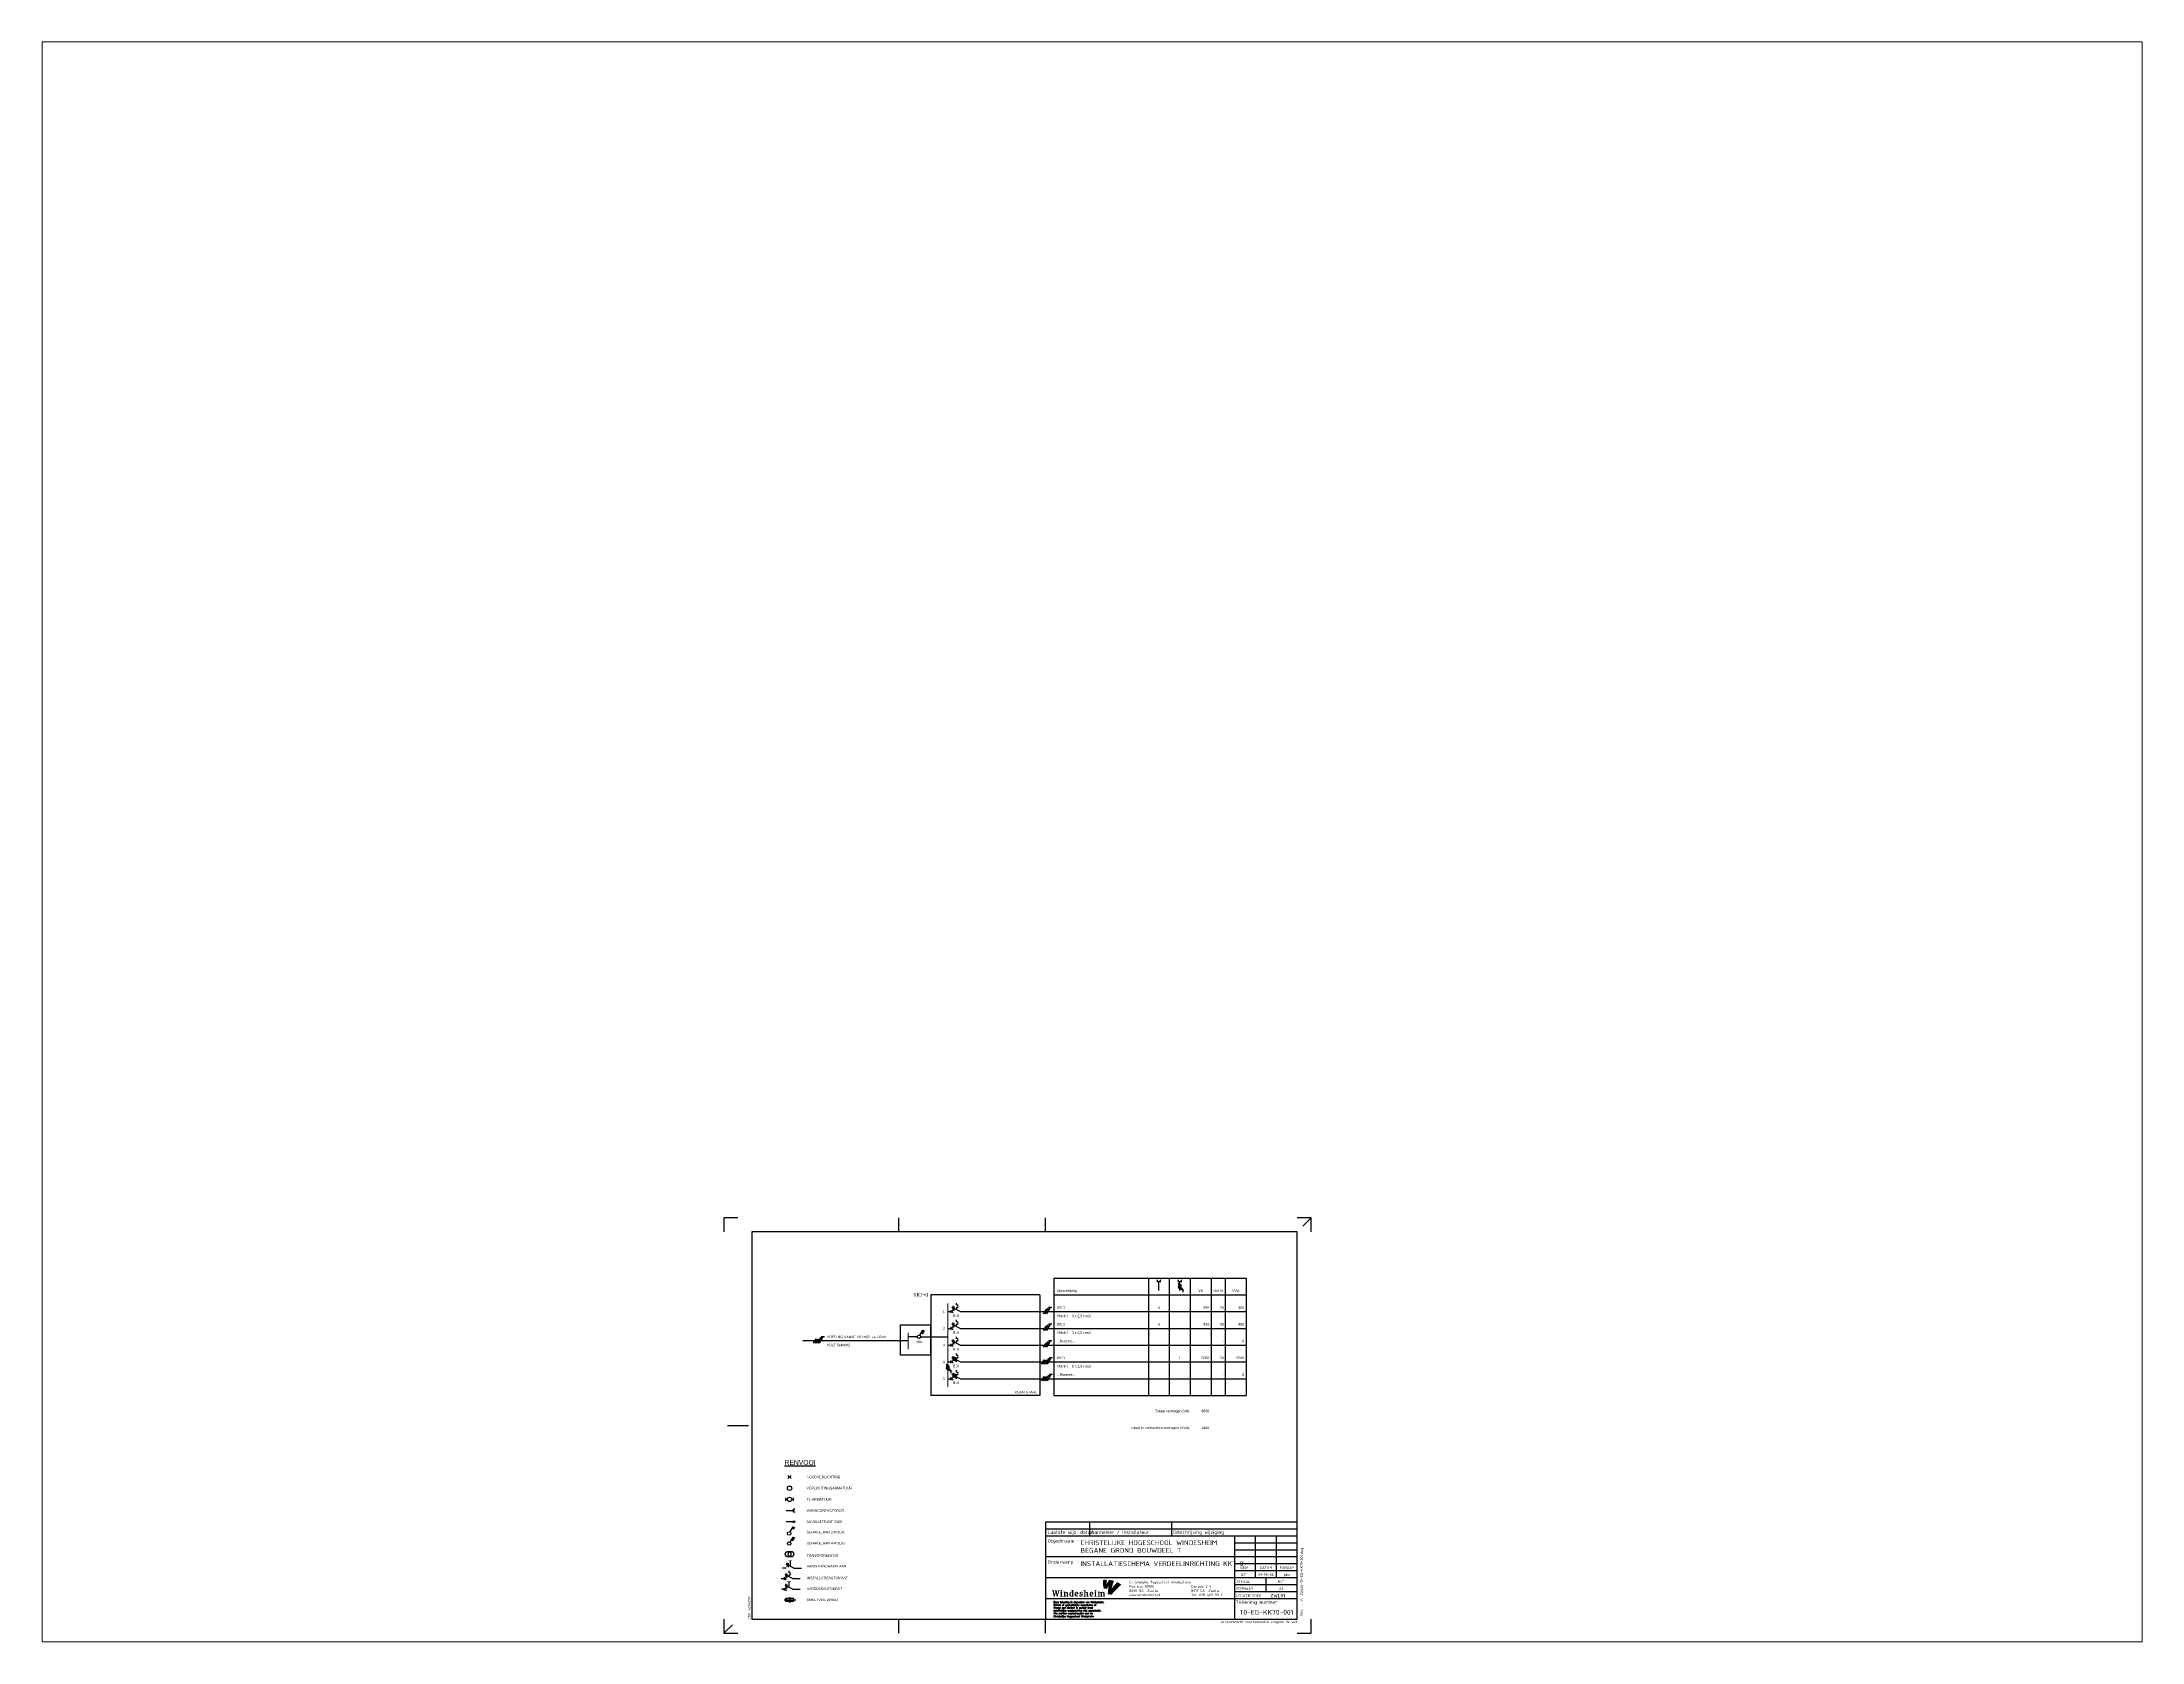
# Paper-space layout 'Layout1' of a CAD drawing. Header units: millimetres. Extents: x 27 to 240, y 20 to 183.
# The model-space entities are those that its viewports show. They can reach past a viewport. Long polylines and large blocks are cut down to what shows.
import ezdxf
from ezdxf.enums import TextEntityAlignment as Align

# ---------------------------------------------------------------- set-up
doc = ezdxf.new("R2010")
doc.units = ezdxf.units.MM
doc.linetypes.add('HIDDEN', pattern=[9.525, 6.35, -3.175])
doc.layers.get('0').update_dxf_attribs({"linetype": 'CONTINUOUS'})
for name, color, linetype in [('00att018', 1, 'CONTINUOUS'), ('00att025', 2, 'CONTINUOUS'), ('00att035', 3, 'CONTINUOUS'), ('00att050', 4, 'CONTINUOUS'), ('00kad018', 1, 'CONTINUOUS'), ('00kad025', 2, 'CONTINUOUS'), ('00kad070', 5, 'CONTINUOUS'), ('BL$2----_KADER', 7, 'CONTINUOUS'), ('BL$4----_LOGO', 7, 'CONTINUOUS'), ('BL$4----_STEMPEL', 7, 'CONTINUOUS'), ('EL$1----', 3, 'CONTINUOUS'), ('EL$1----_KK7+0', 3, 'CONTINUOUS'), ('EL6-----', 7, 'CONTINUOUS'), ('LAAG_1', 160, 'CONTINUOUS')]:
    doc.layers.add(name, color=color, linetype=linetype)
doc.styles.add('BURO-018', font='BUROFONT', dxfattribs={"height": 1.8})
doc.styles.add('BURO-035', font='BUROFONT.shx', dxfattribs={"height": 3.5})
doc.styles.add('EDU', font='ROMANS.SHX', dxfattribs={"height": 2.5})
doc.styles.add('ISO', font='isocp.shx')

# ---------------------------------------------------------------- blocks, each defined once
blk = doc.blocks.new('a3-windesheim-hor')
at = {"layer": '00kad018', "color": 1}
for p, q in [((0, 297), (0, 287)), ((10, 297), (0, 297)), ((125, 287), (125, 297)), ((230, 287), (230, 297)), ((420, 297), (410, 297)), ((420, 297), (414, 291)), ((420, 287), (420, 297)), ((2.5, 148.5), (17.5, 148.5)), ((0, 10), (0, 0)), ((0, 0), (6, 6)), ((0, 0), (10, 0)), ((125, 0), (125, 10)), ((230, 0), (230, 10)), ((410, 0), (420, 0)), ((420, 0), (420, 10))]:
    blk.add_line(p, q, dxfattribs=at)
at = {"layer": '00kad070', "color": 5}
for p, q in [((20, 287), (20, 10)), ((410, 287), (20, 287)), ((410, 10), (410, 287)), ((20, 10), (410, 10))]:
    blk.add_line(p, q, dxfattribs=at)
at = {"layer": '00att018', "color": 1, "style": 'ISO'}
blk.add_text('afm. 420x297', height=1.8, rotation=90, dxfattribs=at).set_placement((19, 10))
blk.add_text('Auteursrecht voorbehouden volgens de wet', height=1.8, dxfattribs=at).set_placement((410.1, 7.2), align=Align.RIGHT)
blk = doc.blocks.new('AI9-BLK4')
at = {"layer": 'LAAG_1'}
h = blk.add_hatch(color=40, dxfattribs=at)
edge = h.paths.add_edge_path()
edge.add_spline(control_points=[(7.1, 7.2), (4.8, 4.7), (2.6, 2.6), (-0.7, -2.1), (0, 0.5), (1.3, 5.9), (2.6, 9), (0.7, 9.7), (-2.2, 10.3), (-4.1, 10.4), (-5.5, 8.8), (-7.5, 5.5), (-8.1, 4.4), (-8, 6.9), (-7.7, 9.3), (-7.6, 10.6), (-9.6, 10.7), (-11, 10.6), (-13.2, 10.3), (-13.3, 6), (-13.1, 2), (-12, -2), (-10.8, -2.1), (-7.6, -2.4), (-7.6, -2.4), (-7.1, -1.7), (-6.1, 0), (-5, 1.4), (-5.4, -0.9), (-5.9, -4.1), (-6.1, -7.2), (-6.1, -8.1), (-6.2, -9.1), (-6.2, -10.1), (-4.7, -10.2), (-1, -10.6), (-0.7, -10.6), (-0.7, -10.6), (-0.7, -10.6), (-0.7, -10.6), (-0.7, -10.6), (-0.7, -10.6), (-0.7, -10.6), (0.7, -8.8), (2.3, -7), (3.6, -5.5), (4.7, -4.4), (5.7, -3.3), (6.7, -2.4), (9.3, 0.1), (11.5, 2.1), (13.2, 3.5), (11, 5.1), (9.5, 6.1), (7.1, 7.2)], knot_values=[0, 0, 0, 0, 1, 1, 1, 2, 2, 2, 3, 3, 3, 4, 4, 4, 5, 5, 5, 6, 6, 6, 7, 7, 7, 8, 8, 8, 9, 9, 9, 10, 10, 10, 11, 11, 11, 12, 12, 12, 13, 13, 13, 14, 14, 14, 15, 15, 15, 16, 16, 16, 17, 17, 17, 18, 18, 18, 18], degree=3, periodic=0)
h = blk.add_hatch(color=154, dxfattribs=at)
edge = h.paths.add_edge_path()
edge.add_spline(control_points=[(-0.7, -10.6), (-0.7, -10.6), (-0.7, -10.6), (-0.7, -10.6), (-0.7, -10.6), (-0.7, -10.6), (-0.7, -10.6)], knot_values=[0, 0, 0, 0, 1, 1, 1, 2, 2, 2, 2], degree=3, periodic=0)
h = blk.add_hatch(color=154, dxfattribs=at)
edge = h.paths.add_edge_path()
edge.add_spline(control_points=[(-0.7, -10.6), (-0.7, -10.6), (-0.7, -10.6), (-0.7, -10.6), (-0.7, -10.6), (-0.7, -10.6), (-0.7, -10.6)], knot_values=[0, 0, 0, 0, 1, 1, 1, 2, 2, 2, 2], degree=3, periodic=0)
blk = doc.blocks.new('AI9-BLK3')
at = {"layer": 'LAAG_1'}
h = blk.add_hatch(color=154, dxfattribs=at)
edge = h.paths.add_edge_path()
edge.add_spline(control_points=[(-27.8, 3.2), (-27.8, 3.2), (-29.8, -4.7), (-29.8, -4.7), (-29.8, -4.7), (-31.2, -4.7), (-31.2, -4.7), (-31.2, -4.7), (-32.5, 1.8), (-32.5, 1.8), (-32.5, 1.8), (-33.9, -4.7), (-33.9, -4.7), (-33.9, -4.7), (-35.4, -4.7), (-35.4, -4.7), (-35.4, -4.7), (-37.2, 3.2), (-37.2, 3.2), (-37.2, 3.2), (-38, 3.2), (-38, 3.2), (-38, 3.2), (-38, 4.2), (-38, 4.2), (-38, 4.2), (-34.8, 4.2), (-34.8, 4.2), (-34.8, 4.2), (-34.8, 3.2), (-34.8, 3.2), (-34.8, 3.2), (-35.4, 3.2), (-35.4, 3.2), (-35.4, 3.2), (-34.4, -2.1), (-34.4, -2.1), (-34.4, -2.1), (-33.2, 3.3), (-33.2, 3.3), (-33.2, 3.3), (-33.7, 3.3), (-33.7, 3.3), (-33.7, 3.3), (-33.7, 4.2), (-33.7, 4.2), (-33.7, 4.2), (-31.3, 4.2), (-31.3, 4.2), (-31.3, 4.2), (-30.2, -2.1), (-30.2, -2.1), (-30.2, -2.1), (-29, 3.2), (-29, 3.2), (-29, 3.2), (-29.8, 3.2), (-29.8, 3.2), (-29.8, 3.2), (-29.8, 4.2), (-29.8, 4.2), (-29.8, 4.2), (-27.2, 4.2), (-27.2, 4.2), (-27.2, 4.2), (-27.2, 3.2), (-27.2, 3.2), (-27.2, 3.2), (-27.8, 3.2), (-27.8, 3.2)], knot_values=[0, 0, 0, 0, 1, 1, 1, 2, 2, 2, 3, 3, 3, 4, 4, 4, 5, 5, 5, 6, 6, 6, 7, 7, 7, 8, 8, 8, 9, 9, 9, 10, 10, 10, 11, 11, 11, 12, 12, 12, 13, 13, 13, 14, 14, 14, 15, 15, 15, 16, 16, 16, 17, 17, 17, 18, 18, 18, 19, 19, 19, 20, 20, 20, 21, 21, 21, 22, 22, 22, 23, 23, 23, 23], degree=3, periodic=0)
h = blk.add_hatch(color=154, dxfattribs=at)
edge = h.paths.add_edge_path()
edge.add_spline(control_points=[(-26.4, -4.7), (-26.4, -4.7), (-26.4, -3.9), (-26.4, -3.9), (-26.4, -3.9), (-25.5, -3.9), (-25.5, -3.9), (-25.5, -3.9), (-25.5, 1.2), (-25.5, 1.2), (-25.5, 1.2), (-26.4, 1.2), (-26.4, 1.2), (-26.4, 1.2), (-26.4, 2), (-26.4, 2), (-26.4, 2), (-23.8, 2), (-23.8, 2), (-23.8, 2), (-23.8, -3.9), (-23.8, -3.9), (-23.8, -3.9), (-22.9, -3.9), (-22.9, -3.9), (-22.9, -3.9), (-22.9, -4.7), (-22.9, -4.7), (-22.9, -4.7), (-26.4, -4.7), (-26.4, -4.7)], knot_values=[0, 0, 0, 0, 1, 1, 1, 2, 2, 2, 3, 3, 3, 4, 4, 4, 5, 5, 5, 6, 6, 6, 7, 7, 7, 8, 8, 8, 9, 9, 9, 10, 10, 10, 10], degree=3, periodic=0)
edge = h.paths.add_edge_path()
edge.add_spline(control_points=[(-24.7, 2.7), (-25.2, 2.7), (-25.7, 3.2), (-25.7, 3.7), (-25.7, 4.3), (-25.2, 4.8), (-24.7, 4.8), (-24.1, 4.8), (-23.6, 4.3), (-23.6, 3.7), (-23.6, 3.2), (-24.1, 2.7), (-24.7, 2.7)], knot_values=[0, 0, 0, 0, 1, 1, 1, 2, 2, 2, 3, 3, 3, 4, 4, 4, 4], degree=3, periodic=0)
h = blk.add_hatch(color=154, dxfattribs=at)
edge = h.paths.add_edge_path()
edge.add_spline(control_points=[(-17, -4.7), (-17, -4.7), (-17, -0.9), (-17, -0.9), (-17, -0.3), (-17.2, 0.2), (-17.5, 0.5), (-17.9, 0.9), (-18.3, 1.1), (-18.9, 1.1), (-19, 1.1), (-19, 1.1), (-19.1, 1.1), (-19.1, 1.1), (-19.1, -3.9), (-19.1, -3.9), (-19.1, -3.9), (-18.2, -3.9), (-18.2, -3.9), (-18.2, -3.9), (-18.2, -4.7), (-18.2, -4.7), (-18.2, -4.7), (-21.7, -4.7), (-21.7, -4.7), (-21.7, -4.7), (-21.7, -3.9), (-21.7, -3.9), (-21.7, -3.9), (-20.8, -3.9), (-20.8, -3.9), (-20.8, -3.9), (-20.8, 1.2), (-20.8, 1.2), (-20.8, 1.2), (-21.7, 1.2), (-21.7, 1.2), (-21.7, 1.2), (-21.7, 2), (-21.7, 2), (-21.7, 2), (-19.4, 2), (-19.4, 2), (-19.1, 2), (-18.9, 2), (-18.6, 2), (-17, 2), (-16.3, 1.9), (-15.9, 1.4), (-15.5, 1), (-15.3, 0.6), (-15.3, -0.2), (-15.3, -0.2), (-15.3, -3.9), (-15.3, -3.9), (-15.3, -3.9), (-14.5, -3.9), (-14.5, -3.9), (-14.5, -3.9), (-14.5, -4.7), (-14.5, -4.7), (-14.5, -4.7), (-17, -4.7), (-17, -4.7)], knot_values=[0, 0, 0, 0, 1, 1, 1, 2, 2, 2, 3, 3, 3, 4, 4, 4, 5, 5, 5, 6, 6, 6, 7, 7, 7, 8, 8, 8, 9, 9, 9, 10, 10, 10, 11, 11, 11, 12, 12, 12, 13, 13, 13, 14, 14, 14, 15, 15, 15, 16, 16, 16, 17, 17, 17, 18, 18, 18, 19, 19, 19, 20, 20, 20, 21, 21, 21, 21], degree=3, periodic=0)
h = blk.add_hatch(color=154, dxfattribs=at)
edge = h.paths.add_edge_path(flags=16)
edge.add_spline(control_points=[(-6.8, -4.7), (-6.8, -4.7), (-6.8, -3.9), (-6.8, -3.9), (-6.8, -3.9), (-7.6, -3.9), (-7.6, -3.9), (-7.6, -3.9), (-7.6, 4.5), (-7.6, 4.5), (-7.6, 4.5), (-10.2, 4.5), (-10.2, 4.5), (-10.2, 4.5), (-10.2, 3.6), (-10.2, 3.6), (-10.2, 3.6), (-9.3, 3.6), (-9.3, 3.6), (-9.3, 3.6), (-9.3, 2), (-9.3, 2), (-9.6, 2), (-9.8, 2), (-10.2, 2), (-11.9, 2), (-13.2, 0.7), (-13.2, -1.5), (-13.2, -3.8), (-12.3, -4.8), (-10.3, -4.8), (-9.9, -4.8), (-9.3, -4.7), (-9.1, -4.7), (-9.1, -4.7), (-6.8, -4.7), (-6.8, -4.7)], knot_values=[0, 0, 0, 0, 1, 1, 1, 2, 2, 2, 3, 3, 3, 4, 4, 4, 5, 5, 5, 6, 6, 6, 7, 7, 7, 8, 8, 8, 9, 9, 9, 10, 10, 10, 11, 11, 11, 12, 12, 12, 12], degree=3, periodic=0)
edge = h.paths.add_edge_path()
edge.add_spline(control_points=[(-9.3, -3.7), (-9.5, -3.8), (-9.6, -3.8), (-9.8, -3.8), (-10.8, -3.8), (-11.5, -3.1), (-11.5, -1.2), (-11.5, 0.4), (-10.9, 1.1), (-10, 1.1), (-9.7, 1.1), (-9.5, 1), (-9.3, 1), (-9.3, 1), (-9.3, -3.7), (-9.3, -3.7)], knot_values=[0, 0, 0, 0, 1, 1, 1, 2, 2, 2, 3, 3, 3, 4, 4, 4, 5, 5, 5, 5], degree=3, periodic=0)
h = blk.add_hatch(color=154, dxfattribs=at)
edge = h.paths.add_edge_path(flags=16)
edge.add_spline(control_points=[(-0.4, -1.4), (-0.4, 1), (-1.2, 2.1), (-3, 2.1), (-4.8, 2.1), (-5.9, 0.7), (-5.9, -1.4), (-5.9, -3.6), (-4.8, -4.8), (-2.7, -4.8), (-1.9, -4.8), (-1.2, -4.6), (-0.7, -4.4), (-0.7, -4.4), (-0.7, -3.5), (-0.7, -3.5), (-1.2, -3.6), (-1.6, -3.6), (-2, -3.6), (-3.4, -3.6), (-4.2, -2.5), (-4.2, -1.4), (-4.2, -1.4), (-0.4, -1.4), (-0.4, -1.4)], knot_values=[0, 0, 0, 0, 1, 1, 1, 2, 2, 2, 3, 3, 3, 4, 4, 4, 5, 5, 5, 6, 6, 6, 7, 7, 7, 8, 8, 8, 8], degree=3, periodic=0)
edge = h.paths.add_edge_path()
edge.add_spline(control_points=[(-2.2, -0.5), (-2.2, -0.5), (-4.2, -0.5), (-4.2, -0.5), (-4.2, 0.5), (-3.8, 1.1), (-3.2, 1.1), (-2.6, 1.1), (-2.2, 0.6), (-2.2, -0.5)], knot_values=[0, 0, 0, 0, 1, 1, 1, 2, 2, 2, 3, 3, 3, 3], degree=3, periodic=0)
h = blk.add_hatch(color=154, dxfattribs=at)
edge = h.paths.add_edge_path()
edge.add_spline(control_points=[(3.2, -4.8), (2.4, -4.8), (1.5, -4.6), (1.3, -4.5), (1.3, -4.5), (1.3, -2.7), (1.3, -2.7), (1.3, -2.7), (2.3, -2.7), (2.3, -2.7), (2.3, -2.7), (2.3, -3.6), (2.3, -3.6), (2.6, -3.7), (2.9, -3.8), (3.3, -3.8), (4.1, -3.8), (4.5, -3.5), (4.5, -3), (4.5, -2.5), (4.1, -2.3), (3.5, -2.1), (3.5, -2.1), (2.7, -1.8), (2.7, -1.8), (1.8, -1.5), (1.3, -1), (1.3, 0.1), (1.3, 1.2), (2.3, 2.1), (3.9, 2.1), (4.6, 2.1), (5.3, 2), (5.7, 1.9), (5.7, 1.9), (5.7, 0), (5.7, 0), (5.7, 0), (4.7, 0), (4.7, 0), (4.7, 0), (4.7, 1), (4.7, 1), (4.4, 1.1), (4.2, 1.1), (3.9, 1.1), (3.2, 1.1), (2.8, 0.8), (2.8, 0.4), (2.8, 0), (3, -0.2), (3.6, -0.4), (3.6, -0.4), (4.4, -0.7), (4.4, -0.7), (5.4, -1), (6, -1.6), (6, -2.6), (6, -4), (4.8, -4.8), (3.2, -4.8)], knot_values=[0, 0, 0, 0, 1, 1, 1, 2, 2, 2, 3, 3, 3, 4, 4, 4, 5, 5, 5, 6, 6, 6, 7, 7, 7, 8, 8, 8, 9, 9, 9, 10, 10, 10, 11, 11, 11, 12, 12, 12, 13, 13, 13, 14, 14, 14, 15, 15, 15, 16, 16, 16, 17, 17, 17, 18, 18, 18, 19, 19, 19, 20, 20, 20, 20], degree=3, periodic=0)
h = blk.add_hatch(color=154, dxfattribs=at)
edge = h.paths.add_edge_path()
edge.add_spline(control_points=[(11.8, -4.7), (11.8, -4.7), (11.8, -1), (11.8, -1), (11.8, -0.3), (11.7, 0.2), (11.3, 0.5), (10.9, 0.9), (10.5, 1.1), (10, 1.1), (9.9, 1.1), (9.8, 1.1), (9.7, 1.1), (9.7, 1.1), (9.7, -3.9), (9.7, -3.9), (9.7, -3.9), (10.6, -3.9), (10.6, -3.9), (10.6, -3.9), (10.6, -4.7), (10.6, -4.7), (10.6, -4.7), (7.1, -4.7), (7.1, -4.7), (7.1, -4.7), (7.1, -3.9), (7.1, -3.9), (7.1, -3.9), (8, -3.9), (8, -3.9), (8, -3.9), (8, 3.6), (8, 3.6), (8, 3.6), (7.2, 3.6), (7.2, 3.6), (7.2, 3.6), (7.2, 4.5), (7.2, 4.5), (7.2, 4.5), (9.7, 4.5), (9.7, 4.5), (9.7, 4.5), (9.7, 2), (9.7, 2), (9.9, 2), (10.2, 2), (10.5, 2), (11.9, 2), (12.5, 1.8), (13, 1.4), (13.4, 1), (13.5, 0.5), (13.5, -0.2), (13.5, -0.2), (13.5, -3.9), (13.5, -3.9), (13.5, -3.9), (14.3, -3.9), (14.3, -3.9), (14.3, -3.9), (14.3, -4.7), (14.3, -4.7), (14.3, -4.7), (11.8, -4.7), (11.8, -4.7)], knot_values=[0, 0, 0, 0, 1, 1, 1, 2, 2, 2, 3, 3, 3, 4, 4, 4, 5, 5, 5, 6, 6, 6, 7, 7, 7, 8, 8, 8, 9, 9, 9, 10, 10, 10, 11, 11, 11, 12, 12, 12, 13, 13, 13, 14, 14, 14, 15, 15, 15, 16, 16, 16, 17, 17, 17, 18, 18, 18, 19, 19, 19, 20, 20, 20, 21, 21, 21, 22, 22, 22, 22], degree=3, periodic=0)
h = blk.add_hatch(color=154, dxfattribs=at)
edge = h.paths.add_edge_path(flags=16)
edge.add_spline(control_points=[(21.1, -1.4), (21.1, 1), (20.4, 2.1), (18.5, 2.1), (16.7, 2.1), (15.6, 0.7), (15.6, -1.4), (15.6, -3.6), (16.8, -4.8), (18.9, -4.8), (19.6, -4.8), (20.3, -4.6), (20.8, -4.4), (20.8, -4.4), (20.8, -3.5), (20.8, -3.5), (20.4, -3.6), (19.9, -3.6), (19.5, -3.6), (18.1, -3.6), (17.3, -2.5), (17.3, -1.4), (17.3, -1.4), (21.1, -1.4), (21.1, -1.4)], knot_values=[0, 0, 0, 0, 1, 1, 1, 2, 2, 2, 3, 3, 3, 4, 4, 4, 5, 5, 5, 6, 6, 6, 7, 7, 7, 8, 8, 8, 8], degree=3, periodic=0)
edge = h.paths.add_edge_path()
edge.add_spline(control_points=[(19.3, -0.5), (19.3, -0.5), (17.3, -0.5), (17.3, -0.5), (17.3, 0.5), (17.8, 1.1), (18.4, 1.1), (18.9, 1.1), (19.3, 0.6), (19.3, -0.5)], knot_values=[0, 0, 0, 0, 1, 1, 1, 2, 2, 2, 3, 3, 3, 3], degree=3, periodic=0)
h = blk.add_hatch(color=154, dxfattribs=at)
edge = h.paths.add_edge_path()
edge.add_spline(control_points=[(22.5, -4.7), (22.5, -4.7), (22.5, -3.9), (22.5, -3.9), (22.5, -3.9), (23.4, -3.9), (23.4, -3.9), (23.4, -3.9), (23.4, 1.2), (23.4, 1.2), (23.4, 1.2), (22.5, 1.2), (22.5, 1.2), (22.5, 1.2), (22.5, 2), (22.5, 2), (22.5, 2), (25.1, 2), (25.1, 2), (25.1, 2), (25.1, -3.9), (25.1, -3.9), (25.1, -3.9), (26, -3.9), (26, -3.9), (26, -3.9), (26, -4.7), (26, -4.7), (26, -4.7), (22.5, -4.7), (22.5, -4.7)], knot_values=[0, 0, 0, 0, 1, 1, 1, 2, 2, 2, 3, 3, 3, 4, 4, 4, 5, 5, 5, 6, 6, 6, 7, 7, 7, 8, 8, 8, 9, 9, 9, 10, 10, 10, 10], degree=3, periodic=0)
edge = h.paths.add_edge_path()
edge.add_spline(control_points=[(24.2, 2.7), (23.6, 2.7), (23.2, 3.2), (23.2, 3.7), (23.2, 4.3), (23.6, 4.8), (24.2, 4.8), (24.8, 4.8), (25.3, 4.3), (25.3, 3.7), (25.3, 3.2), (24.8, 2.7), (24.2, 2.7)], knot_values=[0, 0, 0, 0, 1, 1, 1, 2, 2, 2, 3, 3, 3, 4, 4, 4, 4], degree=3, periodic=0)
h = blk.add_hatch(color=154, dxfattribs=at)
edge = h.paths.add_edge_path()
edge.add_spline(control_points=[(35.5, -4.7), (35.5, -4.7), (35.5, -0.9), (35.5, -0.9), (35.5, -0.3), (35.3, 0.2), (35, 0.5), (34.7, 0.9), (34.2, 1.1), (33.5, 1.1), (33.4, 1.1), (33.3, 1), (33.2, 1), (33.4, 0.8), (33.5, 0.3), (33.5, -0.1), (33.5, -0.1), (33.5, -3.9), (33.5, -3.9), (33.5, -3.9), (34.3, -3.9), (34.3, -3.9), (34.3, -3.9), (34.3, -4.7), (34.3, -4.7), (34.3, -4.7), (31.8, -4.7), (31.8, -4.7), (31.8, -4.7), (31.8, -0.9), (31.8, -0.9), (31.8, -0.2), (31.6, 0.2), (31.3, 0.5), (30.9, 0.9), (30.5, 1.1), (30, 1.1), (30, 1.1), (29.9, 1.1), (29.8, 1.1), (29.8, 1.1), (29.8, -3.9), (29.8, -3.9), (29.8, -3.9), (30.6, -3.9), (30.6, -3.9), (30.6, -3.9), (30.6, -4.7), (30.6, -4.7), (30.6, -4.7), (27.2, -4.7), (27.2, -4.7), (27.2, -4.7), (27.2, -3.9), (27.2, -3.9), (27.2, -3.9), (28.1, -3.9), (28.1, -3.9), (28.1, -3.9), (28.1, 1.2), (28.1, 1.2), (28.1, 1.2), (27.2, 1.2), (27.2, 1.2), (27.2, 1.2), (27.2, 2), (27.2, 2), (27.2, 2), (29.6, 2), (29.6, 2), (29.9, 2), (30.2, 2), (30.4, 2), (31.4, 2), (31.9, 1.9), (32.5, 1.7), (33, 1.9), (33.7, 2), (34.5, 2), (35.6, 2), (36.3, 1.8), (36.7, 1.4), (37.1, 1), (37.2, 0.5), (37.2, -0.1), (37.2, -0.1), (37.2, -3.9), (37.2, -3.9), (37.2, -3.9), (38, -3.9), (38, -3.9), (38, -3.9), (38, -4.7), (38, -4.7), (38, -4.7), (35.5, -4.7), (35.5, -4.7)], knot_values=[0, 0, 0, 0, 1, 1, 1, 2, 2, 2, 3, 3, 3, 4, 4, 4, 5, 5, 5, 6, 6, 6, 7, 7, 7, 8, 8, 8, 9, 9, 9, 10, 10, 10, 11, 11, 11, 12, 12, 12, 13, 13, 13, 14, 14, 14, 15, 15, 15, 16, 16, 16, 17, 17, 17, 18, 18, 18, 19, 19, 19, 20, 20, 20, 21, 21, 21, 22, 22, 22, 23, 23, 23, 24, 24, 24, 25, 25, 25, 26, 26, 26, 27, 27, 27, 28, 28, 28, 29, 29, 29, 30, 30, 30, 31, 31, 31, 32, 32, 32, 32], degree=3, periodic=0)
blk = doc.blocks.new('AI9-BLK2')
at = {"layer": 'LAAG_1', "color": 7}
for name, p in [('AI9-BLK4', (36.4, 1.4)), ('AI9-BLK3', (-11.6, -7.2))]:
    blk.add_blockref(name, p, dxfattribs=at)
blk = doc.blocks.new('CHW_ONDERHOEK')
at = {"layer": '00kad025', "color": 2}
for p, q in [((-190, 79.5), (-190, 69.5)), ((-10, 79.5), (-190, 79.5)), ((-158.5, 79.5), (-158.5, 69.5)), ((-100, 79.5), (-100, 69.5)), ((-10, 74.5), (-190, 74.5)), ((-10, 64.5), (-55, 64.5)), ((-40, 69.5), (-40, 39.5)), ((-25, 69.5), (-25, 39.5)), ((-10, 59.5), (-55, 59.5)), ((-10, 54.5), (-55, 54.5)), ((-10, 49.5), (-55, 49.5)), ((-32.5, 39.5), (-32.5, 34.5)), ((-32.5, 34.5), (-32.5, 29.5))]:
    blk.add_line(p, q, dxfattribs=at)
at = {"layer": '00kad070', "color": 5}
for p, q in [((-10, 69.5), (-190, 69.5)), ((-190, 69.5), (-190, 10)), ((-55, 69.5), (-55, 10)), ((-55, 54.5), (-190, 54.5)), ((-10, 39.5), (-190, 39.5)), ((-10, 44.5), (-55, 44.5)), ((-10, 34.5), (-55, 34.5)), ((-55, 24.5), (-190, 24.5)), ((-10, 29.5), (-55, 29.5)), ((-10, 24.5), (-55, 24.5))]:
    blk.add_line(p, q, dxfattribs=at)
at = {"layer": 'LAAG_1', "color": 7, "xscale": 0.5, "yscale": 0.5, "zscale": 0.5}
blk.add_blockref('AI9-BLK2', (-160.6, 32.2), dxfattribs=at)
at = {"layer": '00att018', "color": 1, "style": 'ISO'}
for s, p in [('GEW', (-48, 46)), ('DATUM', (-32.5, 46)), ('PARAAF', (-17.5, 46)), ('GET', (-48, 41))]:
    blk.add_text(s, height=1.8, dxfattribs=at).set_placement(p, align=Align.CENTER)
for s, p in [('SCHAAL', (-53.5, 36)), ('FORMAAT', (-53.5, 31))]:
    blk.add_text(s, height=1.8, dxfattribs=at).set_placement(p)
at = {"layer": '00att018', "color": 1, "linetype": 'Continuous', "style": 'EDU'}
for s, p in [('Deze tekening is eigendom van Windesheim.', (-184.2, 21.6)), ('Gehele of gedeeltelijke reproduktie of', (-184.2, 19.6)), ('inzage aan derden is zonder onze', (-184.2, 17.6)), ('schriftelijke toestemming niet geoorloofd.', (-184.2, 15.6)), ('Alle rechten voorbehouden aan de', (-184.2, 13.6)), ('Christelijke Hogeschool Windesheim', (-184.2, 11.4))]:
    blk.add_text(s, height=1.2, dxfattribs=at).set_placement(p)
at = {"layer": '00att018', "color": 1, "style": 'ISO', "width": 0.9}
blk.add_text('....\\\\', height=1.8, rotation=90, dxfattribs=at).set_placement((-6, 20.5))
at = {"layer": '00att018', "color": 1, "style": 'ISO'}
blk.add_text('File:', height=1.8, rotation=90, dxfattribs=at).set_placement((-6, 12.5))
for tag, p in [('WZ_CODED', (-48, 66.1)), ('WZ_CODEC', (-48, 61.1)), ('WZ_DATUMD', (-32.5, 66.1)), ('WZ_DATUMC', (-32.5, 61.1)), ('WZ_WZGOEDD', (-17.5, 66.1)), ('WZ_WZGOEDC', (-17.5, 61.1)), ('WZ_CODEA', (-48, 51.1)), ('WZ_CODEB', (-48, 56.1)), ('WZ_DATUMB', (-32.5, 56.1)), ('WZ_DATUMA', (-32.5, 51.1)), ('WZ_WZGOEDB', (-17.5, 56.1)), ('WZ_WZGOEDA', (-17.5, 51.1)), ('TKDATCREAT', (-32.5, 41)), ('TKFORMAAT', (-21.5, 31)), ('TKSCHAAL', (-21.5, 36)), ('TKINIT', (-17.5, 41))]:
    blk.add_attdef(tag, text='', height=1.8, dxfattribs=at).set_placement(p, align=Align.CENTER)
blk.add_attdef('DWGNAME', (-6, 26.9), '', height=1.8, rotation=90, dxfattribs=at)
at = {"layer": '00att025', "color": 2, "style": 'ISO'}
for s, p in [('Objectnaam', (-188.5, 64.7)), ('Onderwerp', (-188.5, 49.7)), ('Tekening nummer', (-54, 21))]:
    blk.add_text(s, height=2.5, dxfattribs=at).set_placement(p)
at = {"layer": '00att025', "style": 'ISO'}
for p in [(-167, 64.7), (-167, 49.8)]:
    blk.add_text(':', height=2.5, dxfattribs=at).set_placement(p)
at = {"layer": '00att025', "color": 1, "style": 'ISO'}
blk.add_text('LOCATIE CODE :', height=1.8, dxfattribs=at).set_placement((-53.5, 26))
at = {"layer": '00att025', "color": 2, "style": 'ISO'}
for tag, p in [('WZ_DATUM', (-184, 75.9)), ('WZ_AANNEMER_INSTALATEUR', (-157.5, 75.9)), ('WZ_OMSCHR', (-99, 75.9))]:
    blk.add_attdef(tag, p, '', height=2.5, dxfattribs=at)
at = {"layer": '00att025', "color": 3, "style": 'ISO'}
blk.add_attdef('TKVRIJ2', text='', height=2.5, dxfattribs=at).set_placement((-24, 25.6), align=Align.CENTER)
at = {"layer": '00att035', "color": 3, "style": 'ISO'}
for s, p in [('Laatste wijz. datum', (-188.5, 71)), ('Aannemer / Installateur', (-157.5, 71)), ('Omschrijving wijziging', (-99, 71))]:
    blk.add_text(s, height=2.5, dxfattribs=at).set_placement(p)
for tag, p in [('TK1OMSCHR', (-165.1, 57.5)), ('PROMSCHR', (-165.1, 63)), ('TK2OMSCHR', (-165.1, 48)), ('TKVRIJ1', (-165.1, 42.5))]:
    blk.add_attdef(tag, p, '', height=3.5, dxfattribs=at)
at = {"layer": '00att050', "color": 4, "style": 'ISO'}
blk.add_attdef('TKFASE', text='', height=5, dxfattribs=at).set_placement((-14.5, 82), align=Align.RIGHT)
blk.add_attdef('TKTEKNR', text='', height=3.5, dxfattribs=at).set_placement((-32.2, 13.2), align=Align.CENTER)
at = {"layer": 'BL$4----_LOGO', "color": 1, "style": 'ISO'}
for s, p in [('Christelijke Hogeschool Windesheim', (-130.2, 35.7)), ('Postbus 10090', (-130.2, 32.6)), ('8000 GB  Zwolle', (-130.2, 29.5)), ('Campus 2-6', (-85.9, 32.6)), ('8017 CA  Zwolle', (-85.9, 29.5)), ('www.windesheim.nl', (-130.2, 26.5)), ('Tel. 038 469 99 11', (-85.9, 26.5))]:
    blk.add_text(s, height=1.8, dxfattribs=at).set_placement(p)
blk = doc.blocks.new('HL3')
at = {"color": 0, "linetype": 'Continuous'}
for p, q in [((-3, 7), (-3, 4.5)), ((-3, 5.7), (1.5, 3.1)), ((1.5, 2.1), (-1.5, 3.9)), ((1.5, 1.1), (-1.5, 2.9)), ((1.5, 0.1), (-1.5, 1.9)), ((1.5, -0.9), (-1.5, 0.9))]:
    blk.add_line(p, q, dxfattribs=at)
at = {"color": 0, "linetype": 'Continuous', "const_width": 0.5}
blk.add_lwpolyline([(-1.7, 4.1, 1), (-2.2, 4.1, 1)], format="xyb", close=True, dxfattribs=at)
at = {"color": 0, "linetype": 'Continuous'}
blk.add_circle((-1.9, 4.1), 0.5, dxfattribs=at)
blk = doc.blocks.new('RENV_DION')
at = {"layer": 'EL$1----', "linetype": 'Continuous'}
for p, q in [((485.1, 256.6), (487.3, 254.4)), ((487.3, 256.6), (485.1, 254.4)), ((483.5, 238.4), (483.5, 240.7)), ((488.9, 240.7), (488.9, 238.4)), ((483.9, 231.5), (488.9, 231.5)), ((488.9, 232.7), (488.9, 230.4)), ((489.3, 223.5), (483.9, 223.5)), ((486.6, 209), (488.7, 212.6)), ((487.6, 210.8), (488.9, 210.1)), ((488, 211.4), (489.2, 210.7)), ((488.3, 212), (489.6, 211.3)), ((488.7, 212.6), (489.9, 211.9)), ((486.6, 195.8), (486.6, 191.8)), ((480.3, 182.9), (483, 182.9)), ((482.1, 183.8), (483.9, 182)), ((483.9, 183.8), (482.1, 182)), ((488.4, 182.9), (483, 185.6)), ((483.6, 186.6), (483.6, 183.9)), ((489.3, 190.4), (483.9, 193.1)), ((484.3, 186.3), (484.3, 183.6)), ((484.6, 191.4), (484.6, 194.1)), ((485.3, 193.8), (485.3, 191.1)), ((485.7, 188.3), (485.7, 187.2)), ((486.1, 187.2), (485.7, 187.2)), ((486.1, 185.4), (485.7, 185.4)), ((485.7, 185.4), (485.7, 184.3)), ((485.8, 180.6), (485.8, 176.5)), ((488.4, 182.9), (493.8, 182.9)), ((484, 176.1), (482.2, 174.3)), ((482.2, 176.1), (484, 174.3)), ((482.4, 167.6), (490.8, 167.6)), ((488.5, 175.2), (483.1, 177.9)), ((489.3, 168.6), (483.3, 168.6)), ((483.3, 168.6), (483.3, 166.6)), ((483.3, 166.6), (489.3, 166.6)), ((486.3, 169.6), (486.3, 165.6)), ((489.3, 166.6), (489.3, 168.6))]:
    blk.add_line(p, q, dxfattribs=at)
at = {"layer": 'EL$1----', "color": 3, "linetype": 'Continuous'}
for p, q in [((486.6, 216.2), (488.7, 219.9)), ((488.3, 219.2), (489.6, 218.5)), ((488.7, 219.9), (489.9, 219.2))]:
    blk.add_line(p, q, dxfattribs=at)
at = {"layer": 'EL$1----'}
for p, q in [((483.9, 190.4), (481.2, 190.4)), ((489.3, 190.4), (494.7, 190.4)), ((483.1, 175.3), (480.4, 175.3)), ((483.9, 176.3), (483.9, 179)), ((484.5, 176), (484.5, 178.7)), ((488.5, 175.2), (493.9, 175.2))]:
    blk.add_line(p, q, dxfattribs=at)
at = {"layer": 'EL$1----', "linetype": 'Continuous'}
for points, const_width in [([(486.4, 255.5, 1), (486, 255.5, 1)], 0.389), ([(489.3, 223.8, 1), (489.3, 223.2, 1)], 0.583)]:
    blk.add_lwpolyline(points, format="xyb", close=True, dxfattribs=dict(at, const_width=const_width))
for points, const_width in [([(484.7, 239.5), (483.5, 239.5)], 0.778), ([(487.8, 239.5), (488.9, 239.5)], 0.778), ([(485.3, 195.8), (488, 195.8)], 0.45), ([(484.5, 180.6), (487.2, 180.6)], 0.45)]:
    blk.add_lwpolyline(points, dxfattribs=dict(at, const_width=const_width))
for centre, radius in [((486.2, 247.5), 1.56), ((486.2, 239.5), 1.56), ((489.3, 223.5), 0.583), ((485.2, 200.3), 2), ((485.9, 207.9), 1.25), ((487.2, 200.3), 2)]:
    blk.add_circle(centre, radius, dxfattribs=at)
at = {"layer": 'EL$1----', "color": 3, "linetype": 'Continuous'}
blk.add_circle((485.9, 215.1), 1.25, dxfattribs=at)
at = {"layer": 'EL$1----', "linetype": 'Continuous'}
for centre, radius, start, end in [((490.1, 231.5), 1.17, 90, 270), ((486.1, 186.3), 0.9, 270, 90)]:
    blk.add_arc(centre, radius, start, end, dxfattribs=at)
blk.add_solid([(483.3, 168.6), (484.3, 168.6), (483.3, 166.6), (484.3, 166.6)], dxfattribs=at)
at = {"layer": 'EL$1----', "color": 3, "style": 'BURO-035'}
blk.add_text('%%URENVOOI', height=3.5, dxfattribs=at).set_placement((482.6, 264.2))
at = {"layer": 'EL$1----', "color": 1, "style": 'BURO-018'}
for s, p in [('NOODVERLICHTING', (498.4, 255.5)), ('VERLICHTINGSARMATUUR', (498.4, 247.6)), ('TL-ARMATUUR', (498.4, 239.5)), ('WANDCONTACTDOOS', (498.4, 231.5)), ('AANSLUITPUNT 230V', (498.4, 223.5)), ('SCHAKELAAR 2-POLIG', (498.4, 216.1)), ('SCHAKELAAR 4-POLIG', (498.4, 208.2)), ('TRANSFORMATOR', (498.4, 199.3)), ('AARDLEKSCHAKELAAR', (498.5, 191.7)), ('INSTALLATIEAUTOMAAT', (498.5, 183.3)), ('AARDLEKAUTOMAAT', (498.5, 175.7)), ('SMELTVEILIGHEID', (498.5, 167.7))]:
    blk.add_text(s, height=1.8, dxfattribs=at).set_placement(p, align=Align.MIDDLE_LEFT)
blk = doc.blocks.new('B3')
at = {"color": 0, "linetype": 'Continuous'}
for p, q in [((0, 9), (0, 21)), ((-6, 6), (-4.75, 6)), ((-4.75, 6.5), (-4.75, 6)), ((-4.125, 3.75), (-1.125, 3.75)), ((-3.75, 4.5), (-0.75, 4.5)), ((0, 9), (-3, 3)), ((-2.75, 6.5), (-2.75, 6)), ((-2.75, 6), (-1.5, 6)), ((-1, 4), (1, 2)), ((-1, 2), (1, 4)), ((0, 0), (0, 3))]:
    blk.add_line(p, q, dxfattribs=at)
blk.add_arc((-3.75, 6.5), 1, 0, 180, dxfattribs=at)
at = {"color": 1, "style": 'BURO-018'}
blk.add_attdef('E_VRIJ1', (-3, 12), '', height=1.8, rotation=90, dxfattribs=at)
at = {"color": 1, "linetype": 'Continuous', "style": 'BURO-018'}
blk.add_attdef('E_IIA', text='', height=1.8, rotation=90, dxfattribs=at).set_placement((2, 6), align=Align.TOP_CENTER)
blk = doc.blocks.new('m1')
at = {"color": 0, "linetype": 'Continuous'}
blk.add_line((0, 21), (0, 33), dxfattribs=at)
blk = doc.blocks.new('b1s')
at = {"color": 0, "linetype": 'Continuous'}
blk.add_line((0, 33), (0, 54), dxfattribs=at)
blk = doc.blocks.new('m1s')
at = {"color": 0, "linetype": 'Continuous'}
blk.add_line((0, 54), (0, 66), dxfattribs=at)
blk = doc.blocks.new('B5')
at = {"color": 0, "linetype": 'Continuous'}
for p, q in [((0, 9), (0, 21)), ((-6, 6), (-4.75, 6)), ((-4.75, 6.5), (-4.75, 6)), ((-4.125, 3.75), (-1.125, 3.75)), ((-3.75, 4.5), (-0.75, 4.5)), ((-3.375, 5.25), (-0.375, 5.25)), ((0, 9), (-3, 3)), ((-2.75, 6.5), (-2.75, 6)), ((-2.75, 6), (0, 6)), ((-1, 2), (1, 4)), ((-1, 4), (1, 2)), ((0, 0), (0, 3))]:
    blk.add_line(p, q, dxfattribs=at)
blk.add_arc((-3.75, 6.5), 1, 0, 180, dxfattribs=at)
at = {"color": 1, "style": 'BURO-018'}
blk.add_attdef('E_VRIJ1', (-3, 12), '', height=1.8, rotation=90, dxfattribs=at)
at = {"color": 1, "linetype": 'Continuous', "style": 'BURO-018'}
blk.add_attdef('E_IIA', text='', height=1.8, rotation=90, dxfattribs=at).set_placement((2, 6), align=Align.TOP_CENTER)
blk = doc.blocks.new('KOLNR6')
at = {"color": 0, "linetype": 'Continuous'}
for p, q in [((-3.5, -1.5), (-3.5, 1.5)), ((3, 0), (-3.5, 0))]:
    blk.add_line(p, q, dxfattribs=at)
blk.add_arc((-5, 0), 1.5, 270, 90, dxfattribs=at)
blk = doc.blocks.new('KOLNR7')
at = {"color": 0, "linetype": 'Continuous'}
for p, q in [((-3.5, -1.5), (-3.5, 1.5)), ((3, 0), (-3.5, 0)), ((-2.3, -1.2), (-0.9, 1.2)), ((-1.5, -1.2), (-0.1, 1.2)), ((-0.7, -1.2), (0.7, 1.2)), ((0.1, -1.2), (1.5, 1.2)), ((3, 2.4), (0.9, -1.2)), ((4, 2.4), (2, 2.4))]:
    blk.add_line(p, q, dxfattribs=at)
at = {"color": 0, "linetype": 'Continuous', "const_width": 0.4}
blk.add_lwpolyline([(1.7, 1.3, 1), (1.7, 1.7, 1)], format="xyb", close=True, dxfattribs=at)
at = {"color": 0, "linetype": 'Continuous'}
blk.add_circle((1.7, 1.5), 0.4, dxfattribs=at)
blk.add_arc((-5, 0), 1.5, 270, 90, dxfattribs=at)
blk = doc.blocks.new('1114A3A')
at = {"color": 0, "linetype": 'Continuous'}
for p, q in [((0.6, 1.1), (2.7, 4.8)), ((1.7, 2.9), (2.9, 2.2)), ((2, 3.5), (3.3, 2.8)), ((2.4, 4.1), (3.6, 3.4)), ((2.7, 4.8), (4, 4.1))]:
    blk.add_line(p, q, dxfattribs=at)
blk.add_circle((0, 0), 1.25, dxfattribs=at)
at = {"color": 0, "linetype": 'Continuous', "style": 'BURO-018', "flags": 1}
for tag, p in [('E_ID', (0, 0.1)), ('E_MATCODE', (0, -4.9))]:
    blk.add_attdef(tag, p, '', height=1.8, dxfattribs=at)
at = {"color": 0, "linetype": 'Continuous', "style": 'BURO-018'}
blk.add_attdef('E_IGS', text='', height=1.8, dxfattribs=at).set_placement((3, 0.1), align=Align.MIDDLE_LEFT)
blk = doc.blocks.new('111104A')
at = {"color": 0, "linetype": 'Continuous'}
for p, q in [((-3, 4), (-3, 1.5)), ((-3, 2.7), (1.5, 0.1)), ((1.5, -0.9), (-1.5, 0.9)), ((1.5, -1.9), (-1.5, -0.1))]:
    blk.add_line(p, q, dxfattribs=at)
at = {"color": 0, "linetype": 'Continuous', "const_width": 0.5}
blk.add_lwpolyline([(-1.7, 1.1, 1), (-2.2, 1.1, 1)], format="xyb", close=True, dxfattribs=at)
at = {"color": 0, "linetype": 'Continuous'}
blk.add_circle((-1.9, 1.1), 0.5, dxfattribs=at)
blk = doc.blocks.new('111104')
at = {"color": 0, "linetype": 'Continuous'}
for p, q in [((-3, 7), (-3, 4.5)), ((-3, 5.7), (1.5, 3.1)), ((1.5, 2.1), (-1.5, 3.9)), ((1.5, 1.1), (-1.5, 2.9)), ((1.5, 0.1), (-1.5, 1.9)), ((1.5, -0.9), (-1.5, 0.9))]:
    blk.add_line(p, q, dxfattribs=at)
at = {"color": 0, "linetype": 'Continuous', "const_width": 0.5}
blk.add_lwpolyline([(-1.7, 4.1, 1), (-2.2, 4.1, 1)], format="xyb", close=True, dxfattribs=at)
at = {"color": 0, "linetype": 'Continuous'}
blk.add_circle((-1.9, 4.1), 0.5, dxfattribs=at)

msp = doc.modelspace()

# ---------------------------------------------------------------- linework, layer by layer
at = {"layer": 'EL$1----'}
msp.add_line((138.2, 212), (131.8, 212), dxfattribs=at)
at = {"layer": 'EL$1----', "ltscale": 0.2}
for p, q in [((140.8, 212), (160, 212)), ((131.8, 209), (56.5, 209))]:
    msp.add_line(p, q, dxfattribs=at)
at = {"layer": 'EL$1----', "color": 1, "linetype": 'HIDDEN'}
msp.add_lwpolyline([(148, 220.3), (126, 220.3), (126, 199), (148, 199)], close=True, dxfattribs=at)
at = {"layer": 'EL$1----', "ltscale": 0.2, "const_width": 0.7}
msp.add_lwpolyline([(131.8, 203), (131.8, 215)], dxfattribs=at)
at = {"layer": 'EL$1----_KK7+0', "color": 1, "linetype": 'HIDDEN'}
for p, q in [((148, 242), (148, 170)), ((226, 242), (148, 242)), ((226, 242), (226, 170)), ((226, 170), (148, 170))]:
    msp.add_line(p, q, dxfattribs=at)
at = {"layer": 'EL$1----_KK7+0', "color": 1}
for p, q in [((236, 254), (236, 170)), ((236, 254), (373.5, 254)), ((236, 242), (373.5, 242)), ((303.5, 254), (303.5, 170)), ((318.5, 254), (318.5, 170)), ((333.5, 254), (333.5, 170)), ((348.5, 254), (348.5, 170)), ((358.5, 254), (358.5, 170)), ((373.5, 254), (373.5, 170)), ((236, 170), (373.5, 170))]:
    msp.add_line(p, q, dxfattribs=at)
at = {"layer": 'EL$1----_KK7+0'}
for p, q in [((226, 230), (373.5, 230)), ((226, 218), (373.5, 218)), ((226, 206), (373.5, 206)), ((226, 194), (373.5, 194)), ((226, 182), (373.5, 182))]:
    msp.add_line(p, q, dxfattribs=at)
for points in [[(160, 224, 0.7, 0.7, 0), (160, 236, 0.7, 0.7, 0)], [(160, 212, 0.7, 0.7, 0), (160, 224, 0.7, 0.7, 0)], [(160, 200, 0.7, 0.7, 0), (160, 212, 0.7, 0.7, 0)], [(160, 188, 0.7, 0.7, 0), (160, 200, 0.7, 0.7, 0)], [(160, 176, 0.7, 0.7, 0), (160, 188, 0.7, 0.7, 0)]]:
    msp.add_lwpolyline(points, format="xyseb", dxfattribs=at)

# ---------------------------------------------------------------- block references
at = {"layer": 'BL$2----_KADER'}
for name, p in [('a3-windesheim-hor', (0, 0)), ('RENV_DION', (-439.3, -143.8))]:
    msp.add_blockref(name, p, dxfattribs=at)
at = {"layer": 'BL$4----_STEMPEL'}
ref = msp.add_blockref('CHW_ONDERHOEK', (420, 0), dxfattribs=at)
ref.add_attrib('TKTEKNR', 'T0-EG-KK70-001', dxfattribs={"layer": '00att050', "color": 4, "height": 3.5, "style": 'ISO'}).set_placement((387.8, 13.2), align=Align.CENTER)
ref.add_attrib('TKDATCREAT', '09-06-06', dxfattribs={"layer": '00att018', "color": 1, "height": 1.8, "style": 'ISO'}).set_placement((387.5, 41), align=Align.CENTER)
ref.add_attrib('TKINIT', 'pbo', dxfattribs={"layer": '00att018', "color": 1, "height": 1.8, "style": 'ISO'}).set_placement((402.5, 41), align=Align.CENTER)
ref.add_attrib('TKSCHAAL', 'NVT', dxfattribs={"layer": '00att018', "color": 1, "height": 1.8, "style": 'ISO'}).set_placement((398.5, 36), align=Align.CENTER)
ref.add_attrib('TKFORMAAT', 'A3', dxfattribs={"layer": '00att018', "color": 1, "height": 1.8, "style": 'ISO'}).set_placement((398.5, 31), align=Align.CENTER)
ref.add_attrib('TKVRIJ2', 'ZWL01', dxfattribs={"layer": '00att025', "color": 3, "height": 2.5, "style": 'ISO'}).set_placement((396, 25.6), align=Align.CENTER)
ref.add_attrib('PROMSCHR', 'CHRISTELIJKE HOGESCHOOL WINDESHEIM', (254.9, 63), dxfattribs={"layer": '00att035', "color": 3, "height": 3.5, "style": 'ISO'})
ref.add_attrib('TK2OMSCHR', 'INSTALLATIESCHEMA VERDEELINRICHTING KK7+0', (254.9, 48), dxfattribs={"layer": '00att035', "color": 3, "height": 3.5, "style": 'ISO'})
ref.add_attrib('TKFILE', 'ZWL01-T0-EG-KK70-001.dwg', (414, 26.9), dxfattribs={"layer": '00att018', "color": 1, "height": 1.8, "rotation": 90, "style": 'ISO'})
ref.add_attrib('TK1OMSCHR', 'BEGANE GROND BOUWDEEL T', (254.9, 57.5), dxfattribs={"layer": '00att035', "color": 3, "height": 3.5, "style": 'ISO'})
at = {"layer": 'EL$1----', "rotation": 270}
for name, p in [('111104A', (230.5, 230)), ('111104A', (230.5, 218)), ('111104', (228, 194)), ('111104A', (230.5, 206)), ('111104', (228, 182))]:
    msp.add_blockref(name, p, dxfattribs=at)
at = {"layer": 'EL$1----', "ltscale": 0.2, "rotation": 270}
msp.add_blockref('HL3', (65, 209), dxfattribs=at)
at = {"layer": 'EL$1----'}
ref = msp.add_blockref('1114A3A', (139.5, 212), dxfattribs=at)
ref.add_attrib('E_IGS', '40A', dxfattribs={"layer": '0', "color": 1, "linetype": 'Continuous', "height": 1.8, "style": 'BURO-018'}).set_placement((137.5, 208.4), align=Align.MIDDLE_LEFT)
at = {"layer": 'EL$1----', "xscale": 0.8, "yscale": 0.8, "zscale": 0.8, "rotation": 180}
msp.add_blockref('111104', (160, 191.6), dxfattribs=at)
at = {"layer": 'EL$1----_KK7+0', "rotation": 270}
for name, p in [('KOLNR6', (311, 248)), ('KOLNR7', (326, 248)), ('m1', (160, 230)), ('b1s', (160, 230)), ('m1s', (160, 230)), ('m1', (160, 218)), ('b1s', (160, 218)), ('m1s', (160, 218)), ('m1', (160, 206)), ('b1s', (160, 206)), ('m1s', (160, 206)), ('m1', (160, 194)), ('m1', (160, 182)), ('b1s', (160, 194)), ('b1s', (160, 182)), ('m1s', (160, 194)), ('m1s', (160, 182))]:
    msp.add_blockref(name, p, dxfattribs=at)
for name, p in [('B3', (160, 230)), ('B3', (160, 218)), ('B3', (160, 206)), ('B5', (160, 194)), ('B5', (160, 182))]:
    msp.add_blockref(name, p, dxfattribs=at).add_auto_attribs({'E_IIA': 'B16'})

# ---------------------------------------------------------------- texts
at = {"layer": 'EL$1----', "color": 1, "linetype": 'Continuous', "ltscale": 0.2, "style": 'BURO-018'}
msp.add_text('VOEDING VANAF KK1+0/6  ca. 32mtr', height=1.8, dxfattribs=at).set_placement((73.7, 211))
msp.add_text('VULT 5x4mm2', height=1.8, dxfattribs=at).set_placement((73.7, 207), align=Align.TOP_LEFT)
at = {"layer": 'EL$1----', "color": 1, "style": 'BURO-018'}
msp.add_text('PLAATSTAAL', height=1.8, dxfattribs=at).set_placement((208, 171.5))
at = {"layer": 'EL$1----_KK7+0', "color": 2, "style": 'BURO-018'}
msp.add_text('KK7+0', height=2.5, dxfattribs=at).set_placement((146, 242), align=Align.MIDDLE_RIGHT)
at = {"layer": 'EL$1----_KK7+0', "color": 1, "style": 'BURO-018'}
for s, p in [('Omschrijving', (238, 244)), ('WCD', (238, 232)), ('YMvK \\    3 x 2,5 mm2', (238, 226)), ('WCD', (238, 220)), ('YMvK \\    3 x 2,5 mm2', (238, 214)), ('WCD', (238, 196)), ('...Reserve...', (238, 208)), ('YMvK \\    5 x 2,5 mm2', (238, 190)), ('...Reserve...', (238, 184))]:
    msp.add_text(s, height=1.8, dxfattribs=at).set_placement(p)
for s, p in [('VA', (341, 244)), ('Gel.%', (353.5, 244)), ('VVA', (366, 244)), ('4', (311, 232)), ('4', (311, 220)), ('1', (326, 196))]:
    msp.add_text(s, height=1.8, dxfattribs=at).set_placement(p, align=Align.CENTER)
for s, p in [('1', (158, 230)), ('2', (158, 218)), ('3', (158, 206)), ('4', (158, 194)), ('5', (158, 182))]:
    msp.add_text(s, height=1.8, dxfattribs=at).set_placement(p, align=Align.MIDDLE_RIGHT)
for s, p in [('800', (347, 232)), ('50', (357.5, 232)), ('400', (372, 232)), ('800', (347, 220)), ('50', (357.5, 220)), ('400', (372, 220)), ('5000', (347, 196)), ('50', (357.5, 196)), ('-', (357.5, 208)), ('2500', (372, 196)), ('0', (372, 208)), ('-', (357.5, 184)), ('0', (372, 184)), ('Totaal vermogen (VA):', (333.5, 158)), ('6600', (347, 158)), ('Totaal te verwachten vermogen (VVA):', (333.5, 146)), ('3300', (347, 146))]:
    msp.add_text(s, height=1.8, dxfattribs=at).set_placement(p, align=Align.RIGHT)

psp = doc.layouts.get("Layout1")

# ---------------------------------------------------------------- viewports
at = {"layer": 'EL6-----'}
psp.add_viewport(center=(133.35, 101.6), size=(213.36, 162.56), view_center_point=(263.2, 565.8), view_height=1144.172, dxfattribs=at)

doc.saveas('drawing.dxf')
